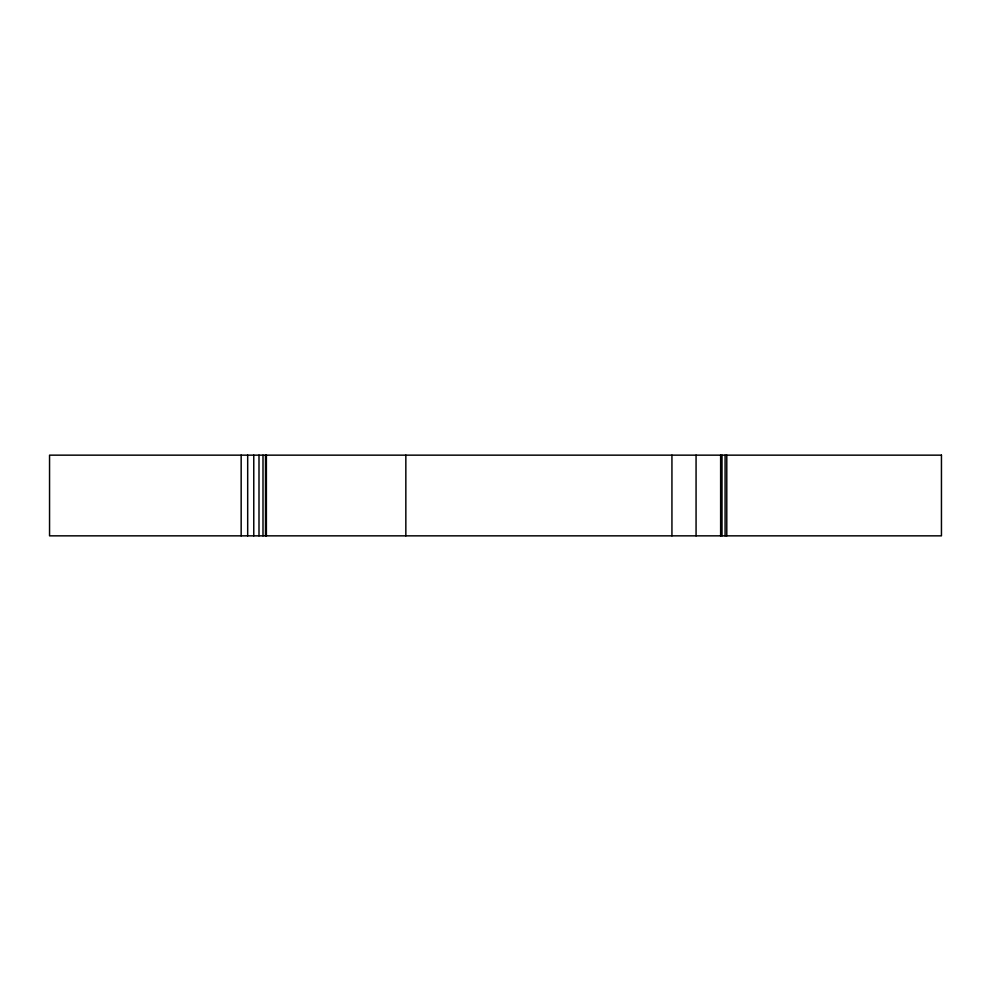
<?xml version="1.0" encoding="UTF-8"?>
<svg xmlns="http://www.w3.org/2000/svg" width="991" height="991" viewBox="0 0 991 991"><rect width="100%" height="100%" fill="white"/><g stroke="black" fill="none" stroke-linecap="round" stroke-linejoin="round"><path stroke-width="1.49" d="M726.787 455.154L726.787 535.846M725.09 455.154L725.09 535.846M722.005 455.154L722.005 535.846M720.63 455.154L720.63 535.846M696.066 455.154L696.066 535.846M671.935 455.154L671.935 535.846M405.839 455.154L405.839 535.846M266.381 455.154L266.381 535.846M265.514 455.154L265.514 535.846M262.999 455.154L262.999 535.846M258.998 455.154L258.998 535.846M253.77 455.154L253.77 535.846M247.688 455.154L247.688 535.846M241.16 455.154L241.16 535.846M941.45 455.154L49.55 455.154L49.55 535.846L941.45 535.846L941.45 455.154"/></g></svg>
